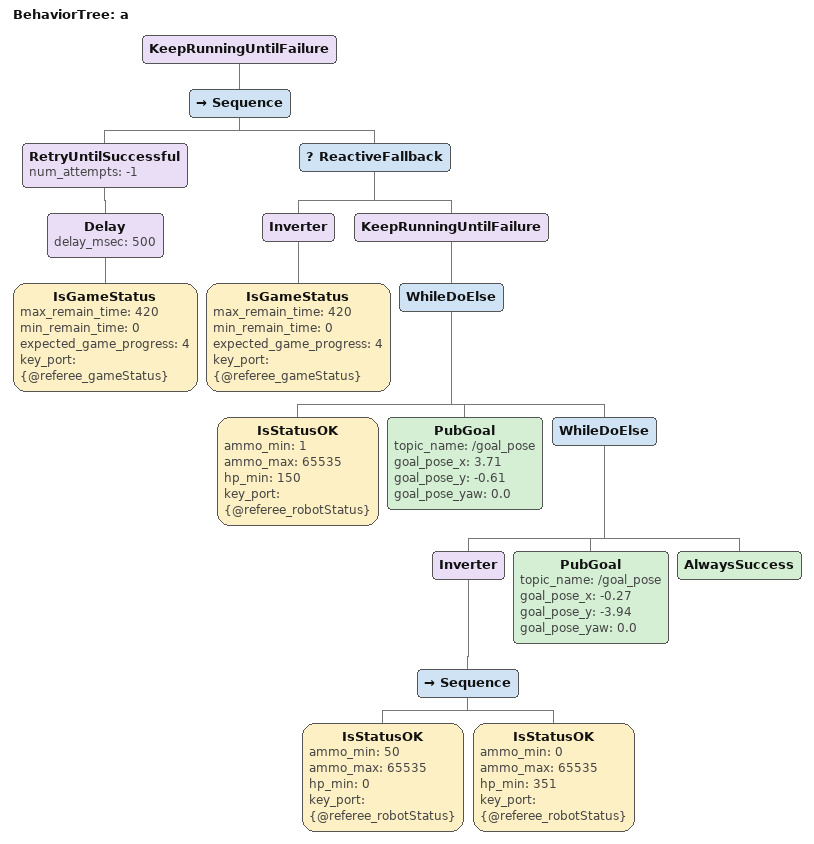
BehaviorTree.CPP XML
<?xml version="1.0" encoding="UTF-8"?>
<root BTCPP_format="4">
  <BehaviorTree ID="a">
    <KeepRunningUntilFailure>
      <Sequence>
        <RetryUntilSuccessful num_attempts="-1">
          <Delay delay_msec="500">
            <IsGameStatus max_remain_time="420"
                          min_remain_time="0"
                          expected_game_progress="4"
                          key_port="{@referee_gameStatus}"/>
          </Delay>
        </RetryUntilSuccessful>
        <ReactiveFallback>
          <Inverter>
            <IsGameStatus max_remain_time="420"
                          min_remain_time="0"
                          expected_game_progress="4"
                          key_port="{@referee_gameStatus}"/>
          </Inverter>
          <KeepRunningUntilFailure>
            <WhileDoElse>
              <!-- 条件: ammo>=1 且 HP>=150 -> 驻守攻击点 (3.71, -0.61) -->
              <IsStatusOK ammo_min="1"
                          ammo_max="65535"
                          hp_min="150"
                          key_port="{@referee_robotStatus}"/>

              <!-- do: 攻击点 -->
              <PubGoal topic_name="/goal_pose"
                       goal_pose_x="3.71"
                       goal_pose_y="-0.61"
                       goal_pose_yaw="0.0"/>

              <!-- else: ammo<1 或 HP<150 -> 前往/留在补给点 (-0.27, -3.94),
                        直到 ammo>=50 且 HP>=351 才回攻击层 -->
              <WhileDoElse>
                <Inverter>
                  <Sequence>
                    <IsStatusOK ammo_min="50"
                                ammo_max="65535"
                                hp_min="0"
                                key_port="{@referee_robotStatus}"/>
                    <IsStatusOK ammo_min="0"
                                ammo_max="65535"
                                hp_min="351"
                                key_port="{@referee_robotStatus}"/>
                  </Sequence>
                </Inverter>
                <PubGoal topic_name="/goal_pose"
                         goal_pose_x="-0.27"
                         goal_pose_y="-3.94"
                         goal_pose_yaw="0.0"/>
                <AlwaysSuccess/>
              </WhileDoElse>
            </WhileDoElse>
          </KeepRunningUntilFailure>
        </ReactiveFallback>
      </Sequence>
    </KeepRunningUntilFailure>
  </BehaviorTree>

</root>
